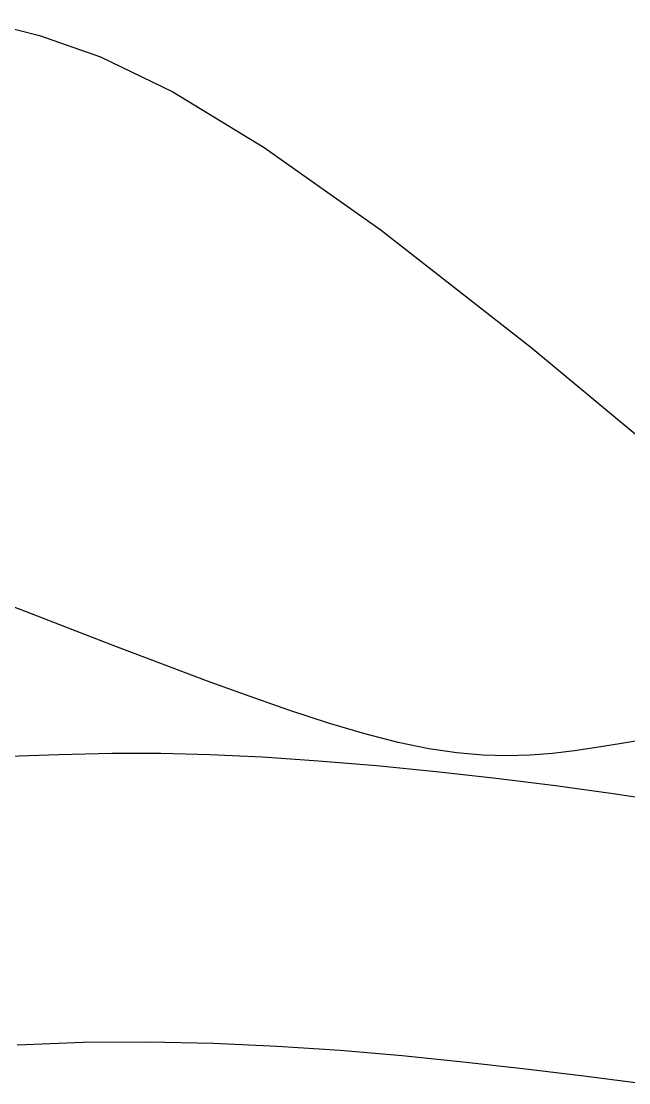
# Model space of a CAD drawing. Header units: millimetres. Extents: x 104198 to 1296755, y -81101 to 81453.
# Drawn here: x 634449.4 to 634490.3, y -26152.2 to -26080.7 of the extents above; entities that cross this region are included whole.
import ezdxf

# ---------------------------------------------------------------- set-up
doc = ezdxf.new("R2010")
doc.units = ezdxf.units.MM
doc.linetypes.add('HIDDEN2', pattern=[0.1875, 0.125, -0.0625])

# ---------------------------------------------------------------- blocks, each defined once
blk = doc.blocks.new('ghfdhrhr')
at = {"color": 250, "linetype": 'HIDDEN2', "ltscale": 600}
for p, q in [((634449.68, -32622.749), (634446.552, -32621.553)), ((634449.68, -32622.749), (634446.552, -32621.553)), ((634449.68, -32622.749), (634446.552, -32621.553)), ((634449.68, -32622.749), (634446.552, -32621.553)), ((634449.68, -32622.749), (634446.552, -32621.553)), ((634449.68, -32622.749), (634446.552, -32621.553)), ((634449.68, -32622.749), (634446.552, -32621.553)), ((634449.68, -32622.749), (634446.552, -32621.553)), ((634449.68, -32622.749), (634446.552, -32621.553)), ((634449.68, -32622.749), (634446.552, -32621.553)), ((634449.68, -32622.749), (634446.552, -32621.553)), ((634449.68, -32622.749), (634446.552, -32621.553)), ((634452.798, -32623.951), (634449.68, -32622.749)), ((634452.798, -32623.951), (634449.68, -32622.749)), ((634452.798, -32623.951), (634449.68, -32622.749)), ((634452.798, -32623.951), (634449.68, -32622.749)), ((634452.798, -32623.951), (634449.68, -32622.749)), ((634452.798, -32623.951), (634449.68, -32622.749)), ((634452.798, -32623.951), (634449.68, -32622.749)), ((634452.798, -32623.951), (634449.68, -32622.749)), ((634452.798, -32623.951), (634449.68, -32622.749)), ((634452.798, -32623.951), (634449.68, -32622.749)), ((634452.798, -32623.951), (634449.68, -32622.749)), ((634452.798, -32623.951), (634449.68, -32622.749)), ((634455.884, -32625.142), (634452.798, -32623.951)), ((634455.884, -32625.142), (634452.798, -32623.951)), ((634455.884, -32625.142), (634452.798, -32623.951)), ((634455.884, -32625.142), (634452.798, -32623.951)), ((634455.884, -32625.142), (634452.798, -32623.951)), ((634455.884, -32625.142), (634452.798, -32623.951)), ((634455.884, -32625.142), (634452.798, -32623.951)), ((634455.884, -32625.142), (634452.798, -32623.951)), ((634455.884, -32625.142), (634452.798, -32623.951)), ((634455.884, -32625.142), (634452.798, -32623.951)), ((634455.884, -32625.142), (634452.798, -32623.951)), ((634455.884, -32625.142), (634452.798, -32623.951)), ((634458.917, -32626.301), (634455.884, -32625.142)), ((634458.917, -32626.301), (634455.884, -32625.142)), ((634458.917, -32626.301), (634455.884, -32625.142)), ((634458.917, -32626.301), (634455.884, -32625.142)), ((634458.917, -32626.301), (634455.884, -32625.142)), ((634458.917, -32626.301), (634455.884, -32625.142)), ((634458.917, -32626.301), (634455.884, -32625.142)), ((634458.917, -32626.301), (634455.884, -32625.142)), ((634458.917, -32626.301), (634455.884, -32625.142)), ((634458.917, -32626.301), (634455.884, -32625.142)), ((634458.917, -32626.301), (634455.884, -32625.142)), ((634458.917, -32626.301), (634455.884, -32625.142)), ((634461.875, -32627.411), (634458.917, -32626.301)), ((634461.875, -32627.411), (634458.917, -32626.301)), ((634461.875, -32627.411), (634458.917, -32626.301)), ((634461.875, -32627.411), (634458.917, -32626.301)), ((634461.875, -32627.411), (634458.917, -32626.301)), ((634461.875, -32627.411), (634458.917, -32626.301)), ((634461.875, -32627.411), (634458.917, -32626.301)), ((634461.875, -32627.411), (634458.917, -32626.301)), ((634461.875, -32627.411), (634458.917, -32626.301)), ((634461.875, -32627.411), (634458.917, -32626.301)), ((634461.875, -32627.411), (634458.917, -32626.301)), ((634461.875, -32627.411), (634458.917, -32626.301)), ((634464.736, -32628.453), (634461.875, -32627.411)), ((634464.736, -32628.453), (634461.875, -32627.411)), ((634464.736, -32628.453), (634461.875, -32627.411)), ((634464.736, -32628.453), (634461.875, -32627.411)), ((634464.736, -32628.453), (634461.875, -32627.411)), ((634464.736, -32628.453), (634461.875, -32627.411)), ((634464.736, -32628.453), (634461.875, -32627.411)), ((634464.736, -32628.453), (634461.875, -32627.411)), ((634464.736, -32628.453), (634461.875, -32627.411)), ((634464.736, -32628.453), (634461.875, -32627.411)), ((634464.736, -32628.453), (634461.875, -32627.411)), ((634464.736, -32628.453), (634461.875, -32627.411)), ((634467.479, -32629.408), (634464.736, -32628.453)), ((634467.479, -32629.408), (634464.736, -32628.453)), ((634467.479, -32629.408), (634464.736, -32628.453)), ((634467.479, -32629.408), (634464.736, -32628.453)), ((634467.479, -32629.408), (634464.736, -32628.453)), ((634467.479, -32629.408), (634464.736, -32628.453)), ((634467.479, -32629.408), (634464.736, -32628.453)), ((634467.479, -32629.408), (634464.736, -32628.453)), ((634467.479, -32629.408), (634464.736, -32628.453)), ((634467.479, -32629.408), (634464.736, -32628.453)), ((634467.479, -32629.408), (634464.736, -32628.453)), ((634467.479, -32629.408), (634464.736, -32628.453)), ((634470.082, -32630.258), (634467.479, -32629.408)), ((634470.082, -32630.258), (634467.479, -32629.408)), ((634470.082, -32630.258), (634467.479, -32629.408)), ((634470.082, -32630.258), (634467.479, -32629.408)), ((634470.082, -32630.258), (634467.479, -32629.408)), ((634470.082, -32630.258), (634467.479, -32629.408)), ((634470.082, -32630.258), (634467.479, -32629.408)), ((634470.082, -32630.258), (634467.479, -32629.408)), ((634470.082, -32630.258), (634467.479, -32629.408)), ((634470.082, -32630.258), (634467.479, -32629.408)), ((634470.082, -32630.258), (634467.479, -32629.408)), ((634470.082, -32630.258), (634467.479, -32629.408)), ((634472.523, -32630.983), (634470.082, -32630.258)), ((634472.523, -32630.983), (634470.082, -32630.258)), ((634472.523, -32630.983), (634470.082, -32630.258)), ((634472.523, -32630.983), (634470.082, -32630.258)), ((634472.523, -32630.983), (634470.082, -32630.258)), ((634472.523, -32630.983), (634470.082, -32630.258)), ((634472.523, -32630.983), (634470.082, -32630.258)), ((634472.523, -32630.983), (634470.082, -32630.258)), ((634472.523, -32630.983), (634470.082, -32630.258)), ((634472.523, -32630.983), (634470.082, -32630.258)), ((634472.523, -32630.983), (634470.082, -32630.258)), ((634472.523, -32630.983), (634470.082, -32630.258)), ((634474.782, -32631.566), (634472.523, -32630.983)), ((634474.782, -32631.566), (634472.523, -32630.983)), ((634474.782, -32631.566), (634472.523, -32630.983)), ((634474.782, -32631.566), (634472.523, -32630.983)), ((634474.782, -32631.566), (634472.523, -32630.983)), ((634474.782, -32631.566), (634472.523, -32630.983)), ((634474.782, -32631.566), (634472.523, -32630.983)), ((634474.782, -32631.566), (634472.523, -32630.983)), ((634474.782, -32631.566), (634472.523, -32630.983)), ((634474.782, -32631.566), (634472.523, -32630.983)), ((634474.782, -32631.566), (634472.523, -32630.983)), ((634474.782, -32631.566), (634472.523, -32630.983)), ((634476.844, -32631.993), (634474.782, -32631.566)), ((634476.844, -32631.993), (634474.782, -32631.566)), ((634476.844, -32631.993), (634474.782, -32631.566)), ((634476.844, -32631.993), (634474.782, -32631.566)), ((634476.844, -32631.993), (634474.782, -32631.566)), ((634476.844, -32631.993), (634474.782, -32631.566)), ((634476.844, -32631.993), (634474.782, -32631.566)), ((634476.844, -32631.993), (634474.782, -32631.566)), ((634476.844, -32631.993), (634474.782, -32631.566)), ((634476.844, -32631.993), (634474.782, -32631.566)), ((634476.844, -32631.993), (634474.782, -32631.566)), ((634476.844, -32631.993), (634474.782, -32631.566)), ((634489.663, -32631.652), (634488.132, -32631.9)), ((634489.663, -32631.652), (634488.132, -32631.9)), ((634489.663, -32631.652), (634488.132, -32631.9)), ((634489.663, -32631.652), (634488.132, -32631.9)), ((634489.663, -32631.652), (634488.132, -32631.9)), ((634489.663, -32631.652), (634488.132, -32631.9)), ((634489.663, -32631.652), (634488.132, -32631.9)), ((634489.663, -32631.652), (634488.132, -32631.9)), ((634489.663, -32631.652), (634488.132, -32631.9)), ((634489.663, -32631.652), (634488.132, -32631.9)), ((634489.663, -32631.652), (634488.132, -32631.9)), ((634489.663, -32631.652), (634488.132, -32631.9)), ((634491.265, -32631.398), (634489.663, -32631.652)), ((634491.265, -32631.398), (634489.663, -32631.652)), ((634491.265, -32631.398), (634489.663, -32631.652)), ((634491.265, -32631.398), (634489.663, -32631.652)), ((634491.265, -32631.398), (634489.663, -32631.652)), ((634491.265, -32631.398), (634489.663, -32631.652)), ((634491.265, -32631.398), (634489.663, -32631.652)), ((634491.265, -32631.398), (634489.663, -32631.652)), ((634491.265, -32631.398), (634489.663, -32631.652)), ((634491.265, -32631.398), (634489.663, -32631.652)), ((634491.265, -32631.398), (634489.663, -32631.652)), ((634491.265, -32631.398), (634489.663, -32631.652)), ((634478.733, -32632.276), (634476.844, -32631.993)), ((634478.733, -32632.276), (634476.844, -32631.993)), ((634478.733, -32632.276), (634476.844, -32631.993)), ((634478.733, -32632.276), (634476.844, -32631.993)), ((634478.733, -32632.276), (634476.844, -32631.993)), ((634478.733, -32632.276), (634476.844, -32631.993)), ((634478.733, -32632.276), (634476.844, -32631.993)), ((634478.733, -32632.276), (634476.844, -32631.993)), ((634478.733, -32632.276), (634476.844, -32631.993)), ((634478.733, -32632.276), (634476.844, -32631.993)), ((634478.733, -32632.276), (634476.844, -32631.993)), ((634478.733, -32632.276), (634476.844, -32631.993)), ((634480.479, -32632.431), (634478.733, -32632.276)), ((634480.479, -32632.431), (634478.733, -32632.276)), ((634480.479, -32632.431), (634478.733, -32632.276)), ((634480.479, -32632.431), (634478.733, -32632.276)), ((634480.479, -32632.431), (634478.733, -32632.276)), ((634480.479, -32632.431), (634478.733, -32632.276)), ((634480.479, -32632.431), (634478.733, -32632.276)), ((634480.479, -32632.431), (634478.733, -32632.276)), ((634480.479, -32632.431), (634478.733, -32632.276)), ((634480.479, -32632.431), (634478.733, -32632.276)), ((634480.479, -32632.431), (634478.733, -32632.276)), ((634480.479, -32632.431), (634478.733, -32632.276)), ((634482.112, -32632.476), (634480.479, -32632.431)), ((634482.112, -32632.476), (634480.479, -32632.431)), ((634482.112, -32632.476), (634480.479, -32632.431)), ((634482.112, -32632.476), (634480.479, -32632.431)), ((634482.112, -32632.476), (634480.479, -32632.431)), ((634482.112, -32632.476), (634480.479, -32632.431)), ((634482.112, -32632.476), (634480.479, -32632.431)), ((634482.112, -32632.476), (634480.479, -32632.431)), ((634482.112, -32632.476), (634480.479, -32632.431)), ((634482.112, -32632.476), (634480.479, -32632.431)), ((634482.112, -32632.476), (634480.479, -32632.431)), ((634482.112, -32632.476), (634480.479, -32632.431)), ((634483.663, -32632.429), (634482.112, -32632.476)), ((634483.663, -32632.429), (634482.112, -32632.476)), ((634483.663, -32632.429), (634482.112, -32632.476)), ((634483.663, -32632.429), (634482.112, -32632.476)), ((634483.663, -32632.429), (634482.112, -32632.476)), ((634483.663, -32632.429), (634482.112, -32632.476)), ((634483.663, -32632.429), (634482.112, -32632.476)), ((634483.663, -32632.429), (634482.112, -32632.476)), ((634483.663, -32632.429), (634482.112, -32632.476)), ((634483.663, -32632.429), (634482.112, -32632.476)), ((634483.663, -32632.429), (634482.112, -32632.476)), ((634483.663, -32632.429), (634482.112, -32632.476)), ((634485.163, -32632.305), (634483.663, -32632.429)), ((634485.163, -32632.305), (634483.663, -32632.429)), ((634485.163, -32632.305), (634483.663, -32632.429)), ((634485.163, -32632.305), (634483.663, -32632.429)), ((634485.163, -32632.305), (634483.663, -32632.429)), ((634485.163, -32632.305), (634483.663, -32632.429)), ((634485.163, -32632.305), (634483.663, -32632.429)), ((634485.163, -32632.305), (634483.663, -32632.429)), ((634485.163, -32632.305), (634483.663, -32632.429)), ((634485.163, -32632.305), (634483.663, -32632.429)), ((634485.163, -32632.305), (634483.663, -32632.429)), ((634485.163, -32632.305), (634483.663, -32632.429)), ((634486.642, -32632.123), (634485.163, -32632.305)), ((634486.642, -32632.123), (634485.163, -32632.305)), ((634486.642, -32632.123), (634485.163, -32632.305)), ((634486.642, -32632.123), (634485.163, -32632.305)), ((634486.642, -32632.123), (634485.163, -32632.305)), ((634486.642, -32632.123), (634485.163, -32632.305)), ((634486.642, -32632.123), (634485.163, -32632.305)), ((634486.642, -32632.123), (634485.163, -32632.305)), ((634486.642, -32632.123), (634485.163, -32632.305)), ((634486.642, -32632.123), (634485.163, -32632.305)), ((634486.642, -32632.123), (634485.163, -32632.305)), ((634486.642, -32632.123), (634485.163, -32632.305)), ((634488.132, -32631.9), (634486.642, -32632.123)), ((634488.132, -32631.9), (634486.642, -32632.123)), ((634488.132, -32631.9), (634486.642, -32632.123)), ((634488.132, -32631.9), (634486.642, -32632.123)), ((634488.132, -32631.9), (634486.642, -32632.123)), ((634488.132, -32631.9), (634486.642, -32632.123)), ((634488.132, -32631.9), (634486.642, -32632.123)), ((634488.132, -32631.9), (634486.642, -32632.123)), ((634488.132, -32631.9), (634486.642, -32632.123)), ((634488.132, -32631.9), (634486.642, -32632.123)), ((634488.132, -32631.9), (634486.642, -32632.123)), ((634488.132, -32631.9), (634486.642, -32632.123)), ((634449.114, -32651.929), (634453.562, -32651.761)), ((634449.114, -32651.929), (634453.562, -32651.761)), ((634449.114, -32651.929), (634453.562, -32651.761)), ((634449.114, -32651.929), (634453.562, -32651.761)), ((634449.114, -32651.929), (634453.562, -32651.761)), ((634449.114, -32651.929), (634453.562, -32651.761)), ((634449.114, -32651.929), (634453.562, -32651.761)), ((634449.114, -32651.929), (634453.562, -32651.761)), ((634449.114, -32651.929), (634453.562, -32651.761)), ((634449.114, -32651.929), (634453.562, -32651.761)), ((634449.114, -32651.929), (634453.562, -32651.761)), ((634449.114, -32651.929), (634453.562, -32651.761)), ((634453.562, -32651.761), (634457.972, -32651.728)), ((634453.562, -32651.761), (634457.972, -32651.728)), ((634453.562, -32651.761), (634457.972, -32651.728)), ((634453.562, -32651.761), (634457.972, -32651.728)), ((634453.562, -32651.761), (634457.972, -32651.728)), ((634453.562, -32651.761), (634457.972, -32651.728)), ((634453.562, -32651.761), (634457.972, -32651.728)), ((634453.562, -32651.761), (634457.972, -32651.728)), ((634453.562, -32651.761), (634457.972, -32651.728)), ((634453.562, -32651.761), (634457.972, -32651.728)), ((634453.562, -32651.761), (634457.972, -32651.728)), ((634453.562, -32651.761), (634457.972, -32651.728)), ((634457.972, -32651.728), (634462.33, -32651.819)), ((634457.972, -32651.728), (634462.33, -32651.819)), ((634457.972, -32651.728), (634462.33, -32651.819)), ((634457.972, -32651.728), (634462.33, -32651.819)), ((634457.972, -32651.728), (634462.33, -32651.819)), ((634457.972, -32651.728), (634462.33, -32651.819)), ((634457.972, -32651.728), (634462.33, -32651.819)), ((634457.972, -32651.728), (634462.33, -32651.819)), ((634457.972, -32651.728), (634462.33, -32651.819)), ((634457.972, -32651.728), (634462.33, -32651.819)), ((634457.972, -32651.728), (634462.33, -32651.819)), ((634457.972, -32651.728), (634462.33, -32651.819)), ((634462.33, -32651.819), (634466.632, -32652.017)), ((634462.33, -32651.819), (634466.632, -32652.017)), ((634462.33, -32651.819), (634466.632, -32652.017)), ((634462.33, -32651.819), (634466.632, -32652.017)), ((634462.33, -32651.819), (634466.632, -32652.017)), ((634462.33, -32651.819), (634466.632, -32652.017)), ((634462.33, -32651.819), (634466.632, -32652.017)), ((634462.33, -32651.819), (634466.632, -32652.017)), ((634462.33, -32651.819), (634466.632, -32652.017)), ((634462.33, -32651.819), (634466.632, -32652.017)), ((634462.33, -32651.819), (634466.632, -32652.017)), ((634462.33, -32651.819), (634466.632, -32652.017)), ((634466.632, -32652.017), (634470.871, -32652.305)), ((634466.632, -32652.017), (634470.871, -32652.305)), ((634466.632, -32652.017), (634470.871, -32652.305)), ((634466.632, -32652.017), (634470.871, -32652.305)), ((634466.632, -32652.017), (634470.871, -32652.305)), ((634466.632, -32652.017), (634470.871, -32652.305)), ((634466.632, -32652.017), (634470.871, -32652.305)), ((634466.632, -32652.017), (634470.871, -32652.305)), ((634466.632, -32652.017), (634470.871, -32652.305)), ((634466.632, -32652.017), (634470.871, -32652.305)), ((634466.632, -32652.017), (634470.871, -32652.305)), ((634466.632, -32652.017), (634470.871, -32652.305)), ((634470.871, -32652.305), (634475.042, -32652.665)), ((634470.871, -32652.305), (634475.042, -32652.665)), ((634470.871, -32652.305), (634475.042, -32652.665)), ((634470.871, -32652.305), (634475.042, -32652.665)), ((634470.871, -32652.305), (634475.042, -32652.665)), ((634470.871, -32652.305), (634475.042, -32652.665)), ((634470.871, -32652.305), (634475.042, -32652.665)), ((634470.871, -32652.305), (634475.042, -32652.665)), ((634470.871, -32652.305), (634475.042, -32652.665)), ((634470.871, -32652.305), (634475.042, -32652.665)), ((634470.871, -32652.305), (634475.042, -32652.665)), ((634470.871, -32652.305), (634475.042, -32652.665)), ((634475.042, -32652.665), (634479.139, -32653.082)), ((634475.042, -32652.665), (634479.139, -32653.082)), ((634475.042, -32652.665), (634479.139, -32653.082)), ((634475.042, -32652.665), (634479.139, -32653.082)), ((634475.042, -32652.665), (634479.139, -32653.082)), ((634475.042, -32652.665), (634479.139, -32653.082)), ((634475.042, -32652.665), (634479.139, -32653.082)), ((634475.042, -32652.665), (634479.139, -32653.082)), ((634475.042, -32652.665), (634479.139, -32653.082)), ((634475.042, -32652.665), (634479.139, -32653.082)), ((634475.042, -32652.665), (634479.139, -32653.082)), ((634475.042, -32652.665), (634479.139, -32653.082)), ((634479.139, -32653.082), (634483.157, -32653.536)), ((634479.139, -32653.082), (634483.157, -32653.536)), ((634479.139, -32653.082), (634483.157, -32653.536)), ((634479.139, -32653.082), (634483.157, -32653.536)), ((634479.139, -32653.082), (634483.157, -32653.536)), ((634479.139, -32653.082), (634483.157, -32653.536)), ((634479.139, -32653.082), (634483.157, -32653.536)), ((634479.139, -32653.082), (634483.157, -32653.536)), ((634479.139, -32653.082), (634483.157, -32653.536)), ((634479.139, -32653.082), (634483.157, -32653.536)), ((634479.139, -32653.082), (634483.157, -32653.536)), ((634479.139, -32653.082), (634483.157, -32653.536)), ((634483.157, -32653.536), (634487.089, -32654.012)), ((634483.157, -32653.536), (634487.089, -32654.012)), ((634483.157, -32653.536), (634487.089, -32654.012)), ((634483.157, -32653.536), (634487.089, -32654.012)), ((634483.157, -32653.536), (634487.089, -32654.012)), ((634483.157, -32653.536), (634487.089, -32654.012)), ((634483.157, -32653.536), (634487.089, -32654.012)), ((634483.157, -32653.536), (634487.089, -32654.012)), ((634483.157, -32653.536), (634487.089, -32654.012)), ((634483.157, -32653.536), (634487.089, -32654.012)), ((634483.157, -32653.536), (634487.089, -32654.012)), ((634483.157, -32653.536), (634487.089, -32654.012)), ((634487.089, -32654.012), (634490.931, -32654.492)), ((634487.089, -32654.012), (634490.931, -32654.492)), ((634487.089, -32654.012), (634490.931, -32654.492)), ((634487.089, -32654.012), (634490.931, -32654.492)), ((634487.089, -32654.012), (634490.931, -32654.492)), ((634487.089, -32654.012), (634490.931, -32654.492)), ((634487.089, -32654.012), (634490.931, -32654.492)), ((634487.089, -32654.012), (634490.931, -32654.492)), ((634487.089, -32654.012), (634490.931, -32654.492)), ((634487.089, -32654.012), (634490.931, -32654.492)), ((634487.089, -32654.012), (634490.931, -32654.492)), ((634487.089, -32654.012), (634490.931, -32654.492))]:
    blk.add_line(p, q, dxfattribs=at)
for points in [[(634446.836, -32582.982), (634450.624, -32583.945), (634454.724, -32585.378), (634459.61, -32587.737), (634465.754, -32591.48), (634473.63, -32597.063), (634483.711, -32604.943), (634496.469, -32615.576), (634512.378, -32629.421)], [(634446.836, -32582.982), (634450.624, -32583.945), (634454.724, -32585.378), (634459.61, -32587.737), (634465.754, -32591.48), (634473.63, -32597.063), (634483.711, -32604.943), (634496.469, -32615.576), (634512.378, -32629.421)], [(634446.836, -32582.982), (634450.624, -32583.945), (634454.724, -32585.378), (634459.61, -32587.737), (634465.754, -32591.48), (634473.63, -32597.063), (634483.711, -32604.943), (634496.469, -32615.576), (634512.378, -32629.421)], [(634446.836, -32582.982), (634450.624, -32583.945), (634454.724, -32585.378), (634459.61, -32587.737), (634465.754, -32591.48), (634473.63, -32597.063), (634483.711, -32604.943), (634496.469, -32615.576), (634512.378, -32629.421)], [(634446.836, -32582.982), (634450.624, -32583.945), (634454.724, -32585.378), (634459.61, -32587.737), (634465.754, -32591.48), (634473.63, -32597.063), (634483.711, -32604.943), (634496.469, -32615.576), (634512.378, -32629.421)], [(634446.836, -32582.982), (634450.624, -32583.945), (634454.724, -32585.378), (634459.61, -32587.737), (634465.754, -32591.48), (634473.63, -32597.063), (634483.711, -32604.943), (634496.469, -32615.576), (634512.378, -32629.421)], [(634446.836, -32582.982), (634450.624, -32583.945), (634454.724, -32585.378), (634459.61, -32587.737), (634465.754, -32591.48), (634473.63, -32597.063), (634483.711, -32604.943), (634496.469, -32615.576), (634512.378, -32629.421)], [(634446.836, -32582.982), (634450.624, -32583.945), (634454.724, -32585.378), (634459.61, -32587.737), (634465.754, -32591.48), (634473.63, -32597.063), (634483.711, -32604.943), (634496.469, -32615.576), (634512.378, -32629.421)], [(634446.836, -32582.982), (634450.624, -32583.945), (634454.724, -32585.378), (634459.61, -32587.737), (634465.754, -32591.48), (634473.63, -32597.063), (634483.711, -32604.943), (634496.469, -32615.576), (634512.378, -32629.421)], [(634446.836, -32582.982), (634450.624, -32583.945), (634454.724, -32585.378), (634459.61, -32587.737), (634465.754, -32591.48), (634473.63, -32597.063), (634483.711, -32604.943), (634496.469, -32615.576), (634512.378, -32629.421)], [(634446.836, -32582.982), (634450.624, -32583.945), (634454.724, -32585.378), (634459.61, -32587.737), (634465.754, -32591.48), (634473.63, -32597.063), (634483.711, -32604.943), (634496.469, -32615.576), (634512.378, -32629.421)], [(634446.836, -32582.982), (634450.624, -32583.945), (634454.724, -32585.378), (634459.61, -32587.737), (634465.754, -32591.48), (634473.63, -32597.063), (634483.711, -32604.943), (634496.469, -32615.576), (634512.378, -32629.421)], [(634447.855, -32632.516), (634451.934, -32632.371), (634455.488, -32632.292), (634458.787, -32632.288), (634462.1, -32632.368), (634465.641, -32632.54), (634469.403, -32632.797), (634473.32, -32633.129), (634477.328, -32633.525), (634481.362, -32633.977), (634485.359, -32634.475), (634489.254, -32635.007), (634492.982, -32635.566)], [(634447.855, -32632.516), (634451.934, -32632.371), (634455.488, -32632.292), (634458.787, -32632.288), (634462.1, -32632.368), (634465.641, -32632.54), (634469.403, -32632.797), (634473.32, -32633.129), (634477.328, -32633.525), (634481.362, -32633.977), (634485.359, -32634.475), (634489.254, -32635.007), (634492.982, -32635.566)], [(634447.855, -32632.516), (634451.934, -32632.371), (634455.488, -32632.292), (634458.787, -32632.288), (634462.1, -32632.368), (634465.641, -32632.54), (634469.403, -32632.797), (634473.32, -32633.129), (634477.328, -32633.525), (634481.362, -32633.977), (634485.359, -32634.475), (634489.254, -32635.007), (634492.982, -32635.566)], [(634447.855, -32632.516), (634451.934, -32632.371), (634455.488, -32632.292), (634458.787, -32632.288), (634462.1, -32632.368), (634465.641, -32632.54), (634469.403, -32632.797), (634473.32, -32633.129), (634477.328, -32633.525), (634481.362, -32633.977), (634485.359, -32634.475), (634489.254, -32635.007), (634492.982, -32635.566)], [(634447.855, -32632.516), (634451.934, -32632.371), (634455.488, -32632.292), (634458.787, -32632.288), (634462.1, -32632.368), (634465.641, -32632.54), (634469.403, -32632.797), (634473.32, -32633.129), (634477.328, -32633.525), (634481.362, -32633.977), (634485.359, -32634.475), (634489.254, -32635.007), (634492.982, -32635.566)], [(634447.855, -32632.516), (634451.934, -32632.371), (634455.488, -32632.292), (634458.787, -32632.288), (634462.1, -32632.368), (634465.641, -32632.54), (634469.403, -32632.797), (634473.32, -32633.129), (634477.328, -32633.525), (634481.362, -32633.977), (634485.359, -32634.475), (634489.254, -32635.007), (634492.982, -32635.566)], [(634447.855, -32632.516), (634451.934, -32632.371), (634455.488, -32632.292), (634458.787, -32632.288), (634462.1, -32632.368), (634465.641, -32632.54), (634469.403, -32632.797), (634473.32, -32633.129), (634477.328, -32633.525), (634481.362, -32633.977), (634485.359, -32634.475), (634489.254, -32635.007), (634492.982, -32635.566)], [(634447.855, -32632.516), (634451.934, -32632.371), (634455.488, -32632.292), (634458.787, -32632.288), (634462.1, -32632.368), (634465.641, -32632.54), (634469.403, -32632.797), (634473.32, -32633.129), (634477.328, -32633.525), (634481.362, -32633.977), (634485.359, -32634.475), (634489.254, -32635.007), (634492.982, -32635.566)], [(634447.855, -32632.516), (634451.934, -32632.371), (634455.488, -32632.292), (634458.787, -32632.288), (634462.1, -32632.368), (634465.641, -32632.54), (634469.403, -32632.797), (634473.32, -32633.129), (634477.328, -32633.525), (634481.362, -32633.977), (634485.359, -32634.475), (634489.254, -32635.007), (634492.982, -32635.566)], [(634447.855, -32632.516), (634451.934, -32632.371), (634455.488, -32632.292), (634458.787, -32632.288), (634462.1, -32632.368), (634465.641, -32632.54), (634469.403, -32632.797), (634473.32, -32633.129), (634477.328, -32633.525), (634481.362, -32633.977), (634485.359, -32634.475), (634489.254, -32635.007), (634492.982, -32635.566)], [(634447.855, -32632.516), (634451.934, -32632.371), (634455.488, -32632.292), (634458.787, -32632.288), (634462.1, -32632.368), (634465.641, -32632.54), (634469.403, -32632.797), (634473.32, -32633.129), (634477.328, -32633.525), (634481.362, -32633.977), (634485.359, -32634.475), (634489.254, -32635.007), (634492.982, -32635.566)], [(634447.855, -32632.516), (634451.934, -32632.371), (634455.488, -32632.292), (634458.787, -32632.288), (634462.1, -32632.368), (634465.641, -32632.54), (634469.403, -32632.797), (634473.32, -32633.129), (634477.328, -32633.525), (634481.362, -32633.977), (634485.359, -32634.475), (634489.254, -32635.007), (634492.982, -32635.566)]]:
    blk.add_lwpolyline(points, dxfattribs=at)

msp = doc.modelspace()

# ---------------------------------------------------------------- block references
at = {"color": 2}
msp.add_blockref('ghfdhrhr', (0, 6502.26), dxfattribs=at)

doc.saveas('drawing.dxf')
